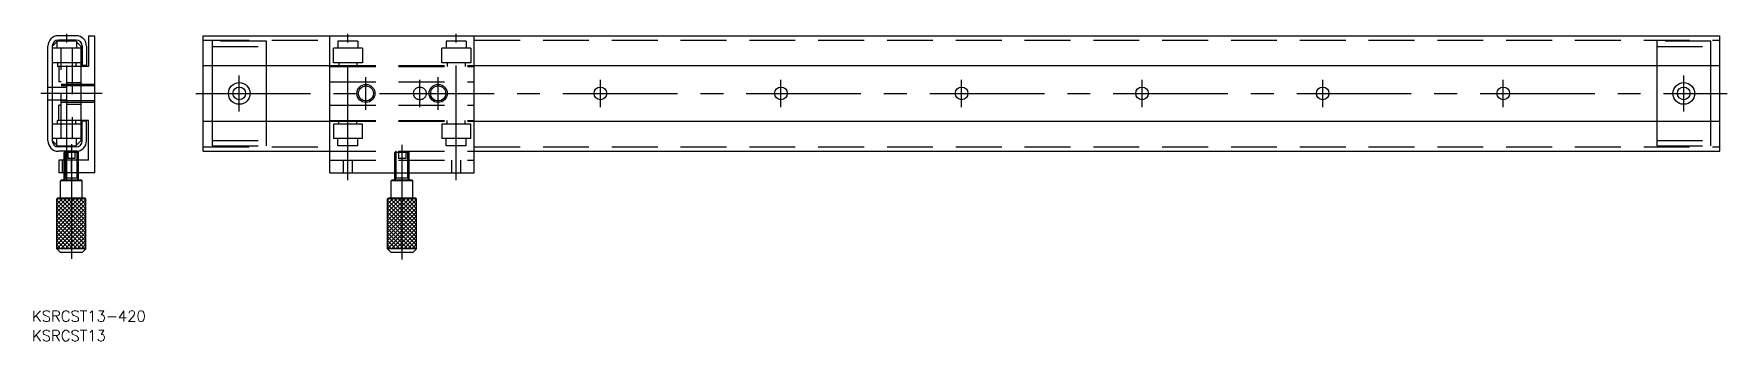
# Model space of a CAD drawing. Extents: x -47 to 422, y -69 to 17.
import ezdxf

# ---------------------------------------------------------------- set-up
doc = ezdxf.new("R2010")
doc.units = 0
doc.linetypes.add('CENTER', pattern=[50.8, 31.75, -6.35, 6.35, -6.35])
doc.linetypes.add('DASHED', pattern=[19.05, 12.7, -6.35])
doc.layers.get('0').update_dxf_attribs({"linetype": 'CONTINUOUS'})
doc.layers.add('CENTER', color=1, linetype='CONTINUOUS')
doc.styles.get("Standard").update_dxf_attribs({"font": 'txt.shx', "height": 3, "bigfont": 'bigfont.shx'})

msp = doc.modelspace()

# ---------------------------------------------------------------- linework, layer by layer
at = {"color": 7, "linetype": 'CONTINUOUS'}
for p, q in [((-41.8, 13), (-40.3, 14.5)), ((-35.05, 14.5), (-40.55, 14.5)), ((-40.55, 14.25), (-40.55, 14.5)), ((-35.2, 16), (-40.1, 16)), ((-35.2, 14.8), (-40.1, 14.8)), ((-35.3, 14.5), (-33.8, 13)), ((-35.05, 14.5), (-35.05, 14.25)), ((-31.8, 16), (-30, 16)), ((-31.8, 16), (-31.8, 7.5)), ((-30, -22), (-30, 16)), ((0, 16), (420, 16)), ((0, -16), (0, 16)), ((35.07, -22), (35.07, 16)), ((75.07, -22), (75.07, 16)), ((420, -16), (420, 16)), ((-43, -13.1), (-43, 13.1)), ((-41.8, 13.1), (-41.8, -13.1)), ((-33.8, -13), (-33.8, 13)), ((-33.5, 13.1), (-33.5, 7.7)), ((-32.3, 13.1), (-32.3, 7.7)), ((-31.8, 7.5), (-33.8, 7.5)), ((-32.3, 7.7), (-33.5, 7.7)), ((0, 7.7), (35.07, 7.7)), ((2.5, 7.7), (2.5, -7.7)), ((17.5, -7.7), (17.5, 7.7)), ((75.07, 7.7), (420, 7.7)), ((402.5, 7.7), (402.5, -7.7)), ((417.5, -7.7), (417.5, 7.7)), ((-31.8, -7.5), (-33.8, -7.5)), ((-33.5, -13.1), (-33.5, -7.7)), ((-32.3, -7.7), (-33.5, -7.7)), ((-32.3, -13.1), (-32.3, -7.7)), ((-31.8, -18.5), (-31.8, -7.5)), ((0, -7.7), (35.07, -7.7)), ((75.07, -7.7), (420, -7.7)), ((-41.8, -13), (-40.3, -14.5)), ((-35.3, -14.5), (-33.8, -13)), ((-40.55, -14.5), (-40.55, -14.25)), ((-40.55, -14.5), (-35.05, -14.5)), ((-35.2, -14.8), (-40.1, -14.8)), ((-34.88, -16), (-40.1, -16)), ((-31.8, -18.5), (-40, -18.5)), ((-40, -18.5), (-40, -22)), ((-38.5, -16.38), (-38.12, -16)), ((-34.5, -16.38), (-38.5, -16.38)), ((-38.5, -18.5), (-38.5, -16.38)), ((-35.05, -14.5), (-35.05, -14.25)), ((-34.88, -16), (-34.5, -16.38)), ((-34.5, -18.5), (-34.5, -16.38)), ((0, -16), (35.07, -16)), ((75.07, -16), (420, -16)), ((-30, -22), (-40, -22)), ((-38.5, -24), (-38.5, -22)), ((-38.5, -23.35), (-34.5, -23.35)), ((-34.5, -24), (-34.5, -22)), ((35.07, -22), (75.07, -22)), ((53.07, -24), (53.07, -22)), ((53.07, -23.35), (57.07, -23.35)), ((57.07, -24), (57.07, -22)), ((-39.5, -24.2), (-39.3, -24)), ((-39.5, -29), (-39.5, -24.2)), ((-33.5, -24.2), (-39.5, -24.2)), ((-33.7, -24), (-39.3, -24)), ((-33.5, -24.2), (-33.7, -24)), ((-33.5, -29), (-33.5, -24.2)), ((52.07, -24.2), (52.27, -24)), ((58.07, -24.2), (52.07, -24.2)), ((52.07, -29), (52.07, -24.2)), ((57.87, -24), (52.27, -24)), ((58.07, -24.2), (57.87, -24)), ((58.07, -29), (58.07, -24.2)), ((-40.5, -29.2), (-40.3, -29)), ((-40.5, -43), (-40.5, -29.2)), ((-32.5, -29.2), (-40.5, -29.2)), ((-40.5, -36.26), (-33.44, -29.2)), ((-40.5, -35.14), (-34.56, -29.2)), ((-40.5, -34.02), (-35.68, -29.2)), ((-40.5, -32.9), (-36.8, -29.2)), ((-40.5, -31.77), (-37.93, -29.2)), ((-40.5, -30.65), (-39.05, -29.2)), ((-40.5, -29.53), (-40.17, -29.2)), ((-40.5, -37.39), (-32.5, -29.39)), ((-40.5, -29.53), (-32.5, -37.53)), ((-40.5, -38.51), (-32.5, -30.51)), ((-40.5, -30.65), (-32.5, -38.65)), ((-40.5, -39.63), (-32.5, -31.63)), ((-40.5, -31.77), (-32.5, -39.77)), ((-40.5, -40.75), (-32.5, -32.75)), ((-32.7, -29), (-40.3, -29)), ((-39.71, -29.2), (-32.5, -36.41)), ((-38.58, -29.2), (-32.5, -35.28)), ((-37.46, -29.2), (-32.5, -34.16)), ((-36.34, -29.2), (-32.5, -33.04)), ((-35.22, -29.2), (-32.5, -31.92)), ((-34.09, -29.2), (-32.5, -30.79)), ((-32.97, -29.2), (-32.5, -29.67)), ((-32.5, -29.2), (-32.7, -29)), ((-32.5, -43), (-32.5, -29.2)), ((51.07, -29.2), (51.27, -29)), ((51.07, -43), (51.07, -29.2)), ((59.07, -29.2), (51.07, -29.2)), ((51.07, -36.26), (58.13, -29.2)), ((51.07, -35.14), (57.01, -29.2)), ((51.07, -34.02), (55.89, -29.2)), ((51.07, -32.9), (54.76, -29.2)), ((51.07, -31.77), (53.64, -29.2)), ((51.07, -30.65), (52.52, -29.2)), ((51.07, -29.53), (51.4, -29.2)), ((51.07, -37.39), (59.07, -29.39)), ((51.07, -29.53), (59.07, -37.53)), ((51.07, -38.51), (59.07, -30.51)), ((51.07, -30.65), (59.07, -38.65)), ((51.07, -39.63), (59.07, -31.63)), ((51.07, -31.77), (59.07, -39.77)), ((51.07, -40.75), (59.07, -32.75)), ((58.87, -29), (51.27, -29)), ((51.86, -29.2), (59.07, -36.41)), ((52.98, -29.2), (59.07, -35.28)), ((54.11, -29.2), (59.07, -34.16)), ((55.23, -29.2), (59.07, -33.04)), ((56.35, -29.2), (59.07, -31.92)), ((57.47, -29.2), (59.07, -30.79)), ((58.6, -29.2), (59.07, -29.67)), ((59.07, -29.2), (58.87, -29)), ((59.07, -43), (59.07, -29.2)), ((-40.5, -32.9), (-32.5, -40.9)), ((-40.5, -41.88), (-32.5, -33.88)), ((-40.5, -34.02), (-32.5, -42.02)), ((-40.5, -43), (-32.5, -35)), ((-40.5, -35.14), (-32.64, -43)), ((-40.5, -36.26), (-33.76, -43)), ((-40.5, -37.39), (-34.89, -43)), ((-39.38, -43), (-32.5, -36.12)), ((-38.25, -43), (-32.5, -37.25)), ((51.07, -32.9), (59.07, -40.9)), ((51.07, -41.88), (59.07, -33.88)), ((51.07, -34.02), (59.07, -42.02)), ((51.07, -43), (59.07, -35)), ((51.07, -35.14), (58.93, -43)), ((51.07, -36.26), (57.8, -43)), ((51.07, -37.39), (56.68, -43)), ((52.19, -43), (59.07, -36.12)), ((53.31, -43), (59.07, -37.25)), ((-40.5, -38.51), (-36.01, -43)), ((-40.5, -39.63), (-37.13, -43)), ((-40.5, -40.75), (-38.25, -43)), ((-40.5, -41.88), (-39.38, -43)), ((-37.13, -43), (-32.5, -38.37)), ((-36.01, -43), (-32.5, -39.49)), ((-34.89, -43), (-32.5, -40.61)), ((-33.76, -43), (-32.5, -41.74)), ((51.07, -38.51), (55.56, -43)), ((51.07, -39.63), (54.43, -43)), ((51.07, -40.75), (53.31, -43)), ((51.07, -41.88), (52.19, -43)), ((54.43, -43), (59.07, -38.37)), ((55.56, -43), (59.07, -39.49)), ((56.68, -43), (59.07, -40.61)), ((57.8, -43), (59.07, -41.74)), ((-39.5, -44), (-40.5, -43)), ((-32.5, -43), (-40.5, -43)), ((-33.5, -44), (-39.5, -44)), ((-33.5, -44), (-32.5, -43)), ((-32.64, -43), (-32.5, -42.86)), ((59.07, -43), (51.07, -43)), ((52.07, -44), (51.07, -43)), ((58.07, -44), (52.07, -44)), ((58.07, -44), (59.07, -43)), ((58.93, -43), (59.07, -42.86))]:
    msp.add_line(p, q, dxfattribs=at)
at = {"color": 3, "linetype": 'DASHED'}
for p, q in [((-40.55, 14.25), (-40.55, 12.5)), ((-35.05, 14.25), (-35.05, 12.5)), ((0, 14.8), (35.07, 14.8)), ((17.5, 14.5), (2.5, 14.5)), ((2.5, 14.5), (2.5, 7.7)), ((17.5, 7.7), (17.5, 14.5)), ((42.82, 14.5), (37.32, 14.5)), ((37.32, 14.5), (37.32, 12.5)), ((42.82, 14.5), (42.82, 12.5)), ((72.82, 14.5), (67.32, 14.5)), ((67.32, 14.5), (67.32, 12.5)), ((72.82, 14.5), (72.82, 12.5)), ((75.07, 14.8), (420, 14.8)), ((417.5, 14.5), (402.5, 14.5)), ((402.5, 14.5), (402.5, 7.7)), ((417.5, 7.7), (417.5, 14.5)), ((-33.8, 12.5), (-41.8, 12.5)), ((-39.3, -12.5), (-39.3, 12.5)), ((-36.3, 12.5), (-36.3, -12.5)), ((2.5, 13), (17.5, 13)), ((36.07, 8.5), (36.07, 12.5)), ((44.07, 12.5), (36.07, 12.5)), ((44.07, 12.5), (44.07, 8.5)), ((74.07, 12.5), (66.07, 12.5)), ((66.07, 8.5), (66.07, 12.5)), ((74.07, 12.5), (74.07, 8.5)), ((402.5, 13), (417.5, 13)), ((-33.8, 8.5), (-41.8, 8.5)), ((-40.3, 8.5), (-40.3, 7.5)), ((-33.8, 7.5), (-40.3, 7.5)), ((-40, 7.5), (-40, 3.25)), ((-35.3, 8.5), (-35.3, 7.5)), ((35.07, 7.7), (75.07, 7.7)), ((35.07, 7.5), (75.07, 7.5)), ((44.07, 8.5), (36.07, 8.5)), ((37.57, 8.5), (37.57, 7.5)), ((42.57, 8.5), (42.57, 7.5)), ((74.07, 8.5), (66.07, 8.5)), ((67.57, 8.5), (67.57, 7.5)), ((72.57, 8.5), (72.57, 7.5)), ((-43, 1.75), (-37.8, 1.75)), ((-39.3, 3.25), (-40, 3.25)), ((-30, 2.5), (-39.3, 2.5)), ((-30, 2.07), (-39.3, 2.07)), ((-37.8, -3), (-37.8, 3)), ((-37.8, 3), (-33.8, 3)), ((35.07, 3.25), (75.07, 3.25)), ((-43, -1.75), (-37.8, -1.75)), ((-40, -7.5), (-40, -3.25)), ((-39.3, -3.25), (-40, -3.25)), ((-30, -2.07), (-39.3, -2.07)), ((-30, -2.5), (-39.3, -2.5)), ((-37.8, -3), (-33.8, -3)), ((35.07, -3.25), (75.07, -3.25)), ((-33.8, -8.5), (-41.8, -8.5)), ((-33.8, -7.5), (-40.3, -7.5)), ((-40.3, -8.5), (-40.3, -7.5)), ((-35.3, -8.5), (-35.3, -7.5)), ((2.5, -7.7), (2.5, -14.5)), ((17.5, -14.5), (17.5, -7.7)), ((35.07, -7.5), (75.07, -7.5)), ((35.07, -7.7), (75.07, -7.7)), ((36.07, -8.5), (36.07, -12.5)), ((44.07, -8.5), (36.07, -8.5)), ((37.57, -8.5), (37.57, -7.5)), ((42.57, -8.5), (42.57, -7.5)), ((44.07, -12.5), (44.07, -8.5)), ((74.07, -8.5), (66.07, -8.5)), ((66.07, -8.5), (66.07, -12.5)), ((67.57, -8.5), (67.57, -7.5)), ((72.57, -8.5), (72.57, -7.5)), ((74.07, -12.5), (74.07, -8.5)), ((402.5, -7.7), (402.5, -14.5)), ((417.5, -14.5), (417.5, -7.7)), ((-33.8, -12.5), (-41.8, -12.5)), ((-40.55, -14.25), (-40.55, -12.5)), ((-35.05, -14.25), (-35.05, -12.5)), ((2.5, -13), (17.5, -13)), ((44.07, -12.5), (36.07, -12.5)), ((37.32, -14.5), (37.32, -12.5)), ((42.82, -14.5), (42.82, -12.5)), ((74.07, -12.5), (66.07, -12.5)), ((67.32, -14.5), (67.32, -12.5)), ((72.82, -14.5), (72.82, -12.5)), ((402.5, -13), (417.5, -13)), ((-39.05, -18.5), (-39.05, -22)), ((-38.5, -22), (-38.5, -18.5)), ((-38.12, -22), (-38.12, -18.5)), ((-37.5, -16), (-37.5, -18)), ((-35.5, -18), (-37.5, -18)), ((-36.55, -18.5), (-36.55, -22)), ((-35.5, -16), (-35.5, -18)), ((-34.88, -22), (-34.88, -18.5)), ((-34.5, -22), (-34.5, -18.5)), ((0, -14.8), (35.07, -14.8)), ((2.5, -14.5), (17.5, -14.5)), ((35.07, -16), (75.07, -16)), ((35.07, -18.5), (75.07, -18.5)), ((42.82, -14.5), (37.32, -14.5)), ((38.82, -22), (38.82, -18.5)), ((41.32, -22), (41.32, -18.5)), ((53.07, -16.38), (53.45, -16)), ((57.07, -16.38), (53.07, -16.38)), ((53.07, -22), (53.07, -16.38)), ((53.45, -22), (53.45, -16)), ((54.07, -16), (54.07, -18)), ((56.07, -18), (54.07, -18)), ((56.07, -16), (56.07, -18)), ((56.69, -16), (57.07, -16.38)), ((56.69, -22), (56.69, -16)), ((57.07, -22), (57.07, -16.38)), ((72.82, -14.5), (67.32, -14.5)), ((68.82, -22), (68.82, -18.5)), ((71.32, -22), (71.32, -18.5)), ((75.07, -14.8), (420, -14.8)), ((402.5, -14.5), (417.5, -14.5))]:
    msp.add_line(p, q, dxfattribs=at)
at = {"color": 3, "linetype": 'CONTINUOUS'}
for p, q in [((-38.12, -18.5), (-38.12, -16)), ((-34.88, -18.5), (-34.88, -16)), ((-38.5, -24), (-38.12, -23.34)), ((-38.12, -23.34), (-38.12, -22)), ((-34.88, -23.35), (-34.88, -22)), ((-34.5, -24), (-34.88, -23.35)), ((53.07, -24), (53.45, -23.34)), ((53.45, -23.34), (53.45, -22)), ((56.69, -23.35), (56.69, -22)), ((57.07, -24), (56.69, -23.35))]:
    msp.add_line(p, q, dxfattribs=at)
at = {"color": 7, "linetype": 'CONTINUOUS'}
for centre, radius in [((10, 0), 3), ((10, 0), 1.75), ((45.07, 0), 2.07), ((65.07, 0), 2.07), ((110, 0), 1.75), ((160, 0), 1.75), ((210, 0), 1.75), ((260, 0), 1.75), ((310, 0), 1.75), ((360, 0), 1.75), ((410, 0), 3), ((410, 0), 1.75)]:
    msp.add_circle(centre, radius, dxfattribs=at)
at = {"color": 3, "linetype": 'CONTINUOUS'}
for centre in [(45.07, 0), (65.07, 0)]:
    msp.add_circle(centre, 2.5, dxfattribs=at)
at = {"color": 3, "linetype": 'DASHED'}
msp.add_circle((60, 0), 1.75, dxfattribs=at)
at = {"color": 7, "linetype": 'CONTINUOUS'}
for centre, radius, start, end in [((-40.1, 13.1), 2.9, 90, 180), ((-40.1, 13.1), 1.7, 90, 180), ((-35.2, 13.1), 2.9, 0, 90), ((-35.2, 13.1), 1.7, 0, 90), ((-40.1, -13.1), 2.9, 180, 270), ((-40.1, -13.1), 1.7, 180, 270), ((-35.2, -13.1), 2.9, 270, 0), ((-35.2, -13.1), 1.7, 270, 0)]:
    msp.add_arc(centre, radius, start, end, dxfattribs=at)
at = {"layer": 'CENTER', "color": 1, "linetype": 'CENTER'}
for p, q in [((-37.8, -24), (-37.8, 16.5)), ((40.07, -24), (40.07, 16.5)), ((70.07, -24), (70.07, 16.5)), ((10, -5), (10, 5)), ((410, -5), (410, 5)), ((-28, 0), (-45, 0)), ((-2, 0), (422, 0)), ((45.07, -4.5), (45.07, 4.5)), ((60, -3.75), (60, 3.75)), ((65.07, -4.5), (65.07, 4.5)), ((110, -3.75), (110, 3.75)), ((160, -3.75), (160, 3.75)), ((210, -3.75), (210, 3.75)), ((260, -3.75), (260, 3.75)), ((310, -3.75), (310, 3.75)), ((360, -3.75), (360, 3.75)), ((-36.5, -14), (-36.5, -46)), ((55.07, -46), (55.07, -14))]:
    msp.add_line(p, q, dxfattribs=at)

# ---------------------------------------------------------------- texts
at = {"color": 7, "linetype": 'CONTINUOUS'}
for s, p in [('KSRCST13-420', (-47.4, -63.16)), ('KSRCST13', (-47.4, -68.58))]:
    msp.add_text(s, height=3, dxfattribs=at).set_placement(p)

doc.saveas('drawing.dxf')
